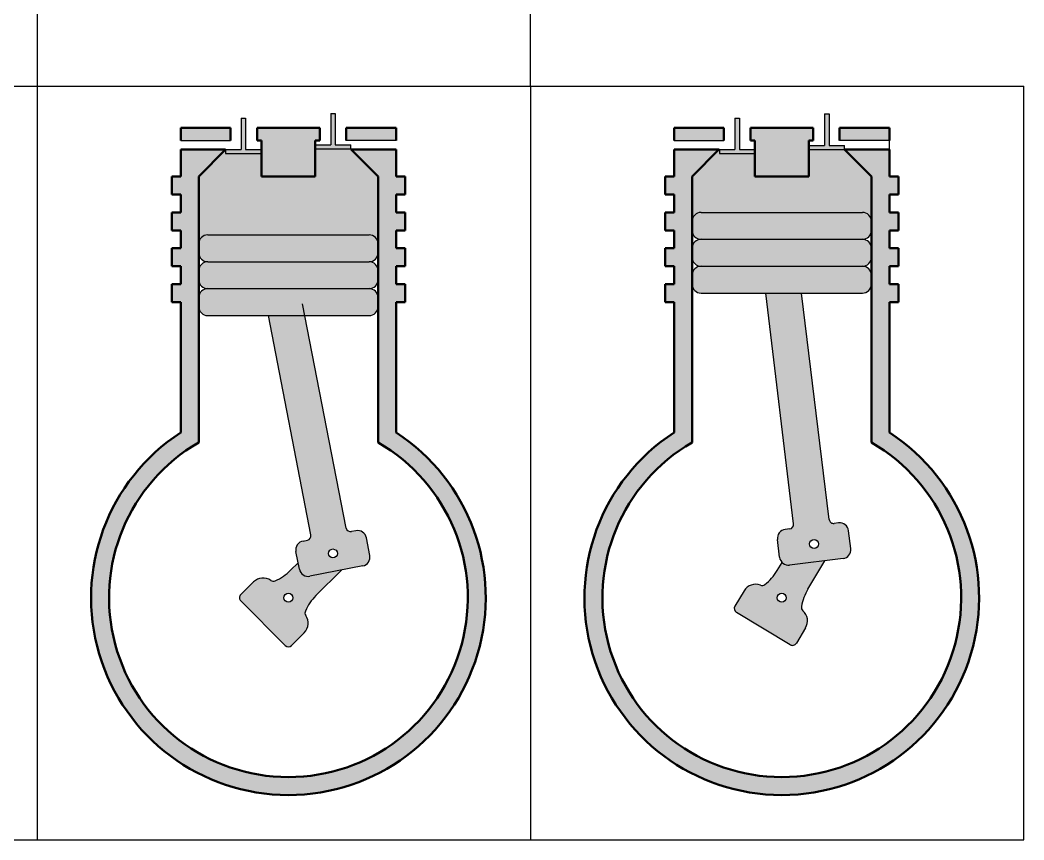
# Model space of a CAD drawing. Header units: millimetres. Extents: x -30196 to -29646, y -21694 to -21274.
# Drawn here: x -29758.1 to -29646.2, y -21694.2 to -21602.8 of the extents above; entities that cross this region are included whole.
import ezdxf

# ---------------------------------------------------------------- set-up
doc = ezdxf.new("R2010")
doc.units = ezdxf.units.MM
doc.layers.add('AM_8', color=1, linetype='Continuous', lineweight=25)
doc.layers.add('base', color=5, linetype='Continuous', lineweight=50)

# ---------------------------------------------------------------- blocks, each defined once
blk = doc.blocks.new('cabezapiston')
at = {"layer": 'AM_8'}
h = blk.add_hatch(color=8, dxfattribs=at)
edge = h.paths.add_edge_path()
edge.add_arc((17.99999999999636, -2.000000000003638), 1, 270, 360)
edge.add_line((18.99999999999636, -2.000000000003638), (18.99999999999636, -1.000000000003638))
edge.add_arc((17.99999999999636, -1.000000000003638), 1, 0, 90)
edge.add_line((17.99999999999636, -3.637978807091713e-12), (0, 0))
edge.add_arc((0, -1), 1, 90, 180)
edge.add_line((-1, -1), (-1, -2))
edge.add_arc((0, -2), 1, 180, 270)
edge.add_line((0, -3), (11.18237686875364, -3.000000000003638))
edge.add_line((11.18237686875364, -3.000000000003638), (17.99999999999636, -3.000000000003638))
h = blk.add_hatch(color=8, dxfattribs=at)
edge = h.paths.add_edge_path()
edge.add_arc((17.99999999999636, -5.000000000003638), 1, 270, 360)
edge.add_line((18.99999999999636, -5.000000000003638), (18.99999999999636, -4.000000000003638))
edge.add_arc((17.99999999999636, -4.000000000003638), 1, 0, 90)
edge.add_line((17.99999999999636, -3.000000000003638), (0, -3))
edge.add_arc((0, -4), 1, 90, 180)
edge.add_line((-1, -4), (-1, -5))
edge.add_arc((0, -5), 1, 180, 270)
edge.add_line((0, -6), (8.264294684377091, -6))
edge.add_line((8.264294684377091, -6), (17.99999999999636, -6.000000000003638))
h = blk.add_hatch(color=8, dxfattribs=at)
edge = h.paths.add_edge_path()
edge.add_line((-1, -7), (-1, -8))
edge.add_arc((0, -8), 1, 180, 270)
edge.add_line((0, -9), (17.99999999999636, -9.000000000003638))
edge.add_arc((17.99999999999636, -8.000000000003638), 1, 270, 360)
edge.add_line((18.99999999999636, -8.000000000003638), (18.99999999999636, -7.000000000003638))
edge.add_arc((17.99999999999636, -7.000000000003638), 1, 0, 90)
edge.add_line((17.99999999999636, -6.000000000003638), (0, -6))
edge.add_arc((0, -7), 1, 90, 180)
at = {"lineweight": 30}
for p, q in [((0, 0), (17.99999999999636, -3.637978807091713e-12)), ((-1, -1), (-1, -2)), ((18.99999999999636, -1.000000000003638), (18.99999999999636, -2.000000000003638)), ((0, -3), (17.99999999999636, -3.000000000003638)), ((0, -3), (17.99999999999636, -3.000000000003638)), ((-1, -4), (-1, -5)), ((18.99999999999636, -4.000000000003638), (18.99999999999636, -5.000000000003638)), ((0, -6), (17.99999999999636, -6.000000000003638)), ((0, -6), (17.99999999999636, -6.000000000003638)), ((-1, -7), (-1, -8)), ((18.99999999999636, -7.000000000003638), (18.99999999999636, -8.000000000003638)), ((0, -9), (17.99999999999636, -9.000000000003638))]:
    blk.add_line(p, q, dxfattribs=at)
for p, q in [((0, -3), (17.99999999999636, -3.000000000003638)), ((0, -6), (17.99999999999636, -6.000000000003638))]:
    blk.add_line(p, q)
for centre, start, end in [((0, -1), 90, 180), ((17.99999999999636, -1.000000000003638), 0, 90), ((0, -2), 180, 270), ((17.99999999999636, -2.000000000003638), 270, 0), ((0, -4), 90, 180), ((17.99999999999636, -4.000000000003638), 0, 90), ((0, -5), 180, 270), ((17.99999999999636, -5.000000000003638), 270, 0), ((0, -7), 90, 180), ((17.99999999999636, -7.000000000003638), 0, 90), ((0, -8), 180, 270), ((17.99999999999636, -8.000000000003638), 270, 0)]:
    blk.add_arc(centre, 1, start, end, dxfattribs=at)
blk = doc.blocks.new('valvulaa')
at = {"layer": 'AM_8'}
blk.add_hatch(color=7, dxfattribs=at).paths.add_polyline_path([(-2.222703397692385, 0.000198204939806601), (-3.945406901013484, 0), (-3.945406901013484, -0.449598029936169), (-3.637978807091713e-12, -0.449598029936169), (0, 0), (-1.722703464860388, -8.472064655506983e-05), (-1.721517375772237, 3.499915279353445), (-2.221517347061308, 3.500084720646555), (-2.222605501407088, 0.2890778513683472)])
for p, q in [((-2.221517347061308, 3.500084720646555), (-2.222703436149459, 8.472064655506983e-05)), ((-2.22151734705767, 3.500084720642917), (-1.721517375772237, 3.499915279353445)), ((-1.721517375772237, 3.499915279353445), (-1.722703464860388, -8.472064655506983e-05)), ((-3.945406901013484, 0), (-2.222703397692385, 0.000198204939806601)), ((-3.945406901013484, 0), (-3.945406901013484, -0.449598029936169)), ((-1.722703464860388, -8.472064655506983e-05), (0, 0)), ((-3.637978807091713e-12, -0.449598029936169), (0, 0)), ((-3.945406901013484, -0.449598029936169), (-3.637978807091713e-12, -0.449598029936169))]:
    blk.add_line(p, q)

msp = doc.modelspace()

# ---------------------------------------------------------------- hatches: boundary and pattern name
at = {"layer": 'AM_8'}
h = msp.add_hatch(color=256, dxfattribs=at)
edge = h.paths.add_edge_path()
edge.add_arc((-29737.17904661178, -21627.77504308172), 1, 90, 180, ccw=False)
edge.add_line((-29737.17904661178, -21626.77504308172), (-29719.17904661178, -21626.77504308173))
edge.add_arc((-29719.17904661178, -21627.77504308173), 1, 0, 90, ccw=False)
edge.add_line((-29718.17904661178, -21627.77504308173), (-29718.17904661178, -21620.27504308173))
edge.add_line((-29718.17904661178, -21620.27504308173), (-29721.17904661178, -21617.24975655071))
edge.add_line((-29721.17904661178, -21617.24975655071), (-29721.23363971077, -21617.19709546792))
edge.add_line((-29721.23363971077, -21617.19709546792), (-29725.17904661178, -21617.19709546792))
edge.add_line((-29725.17904661178, -21617.19709546792), (-29725.17904661178, -21620.27504308173))
edge.add_line((-29725.17904661178, -21620.27504308173), (-29731.18141878995, -21620.27504308173))
edge.add_line((-29731.18141878995, -21620.27504308173), (-29731.18141878995, -21617.69935458064))
edge.add_line((-29731.18141878995, -21617.69935458064), (-29735.17904661178, -21617.69935458064))
edge.add_line((-29735.17904661178, -21617.69935458064), (-29735.17904661178, -21617.24975655071))
edge.add_line((-29735.17904661178, -21617.24975655071), (-29738.17904661178, -21620.27504308173))
edge.add_line((-29738.17904661178, -21620.27504308173), (-29738.17904661178, -21627.77504308172))
h = msp.add_hatch(color=5, dxfattribs=at)
edge = h.paths.add_edge_path()
edge.add_line((-29735.17904661178, -21617.24975655071), (-29740.17904661178, -21617.24975655071))
edge.add_line((-29740.17904661178, -21617.24975655071), (-29740.17904661178, -21620.27504308172))
edge.add_line((-29740.17904661178, -21620.27504308172), (-29741.17904661179, -21620.27504308172))
edge.add_line((-29741.17904661179, -21620.27504308172), (-29741.17904661179, -21622.27504308172))
edge.add_line((-29741.17904661179, -21622.27504308172), (-29740.17904661178, -21622.27504308173))
edge.add_line((-29740.17904661178, -21622.27504308173), (-29740.17904661178, -21624.27504308172))
edge.add_line((-29740.17904661178, -21624.27504308172), (-29741.17904661179, -21624.27504308172))
edge.add_line((-29741.17904661179, -21624.27504308172), (-29741.17904661179, -21626.27504308172))
edge.add_line((-29741.17904661179, -21626.27504308172), (-29740.17904661178, -21626.27504308173))
edge.add_line((-29740.17904661178, -21626.27504308173), (-29740.17904661178, -21628.27504308172))
edge.add_line((-29740.17904661178, -21628.27504308172), (-29741.17904661179, -21628.27504308172))
edge.add_line((-29741.17904661179, -21628.27504308172), (-29741.17904661179, -21630.27504308172))
edge.add_line((-29741.17904661179, -21630.27504308172), (-29740.17904661178, -21630.27504308173))
edge.add_line((-29740.17904661178, -21630.27504308173), (-29740.17904661179, -21632.27504308172))
edge.add_line((-29740.17904661179, -21632.27504308172), (-29741.17904661179, -21632.27504308172))
edge.add_line((-29741.17904661179, -21632.27504308172), (-29741.17904661179, -21634.27504308172))
edge.add_line((-29741.17904661179, -21634.27504308172), (-29740.17904661179, -21634.27504308173))
edge.add_line((-29740.17904661179, -21634.27504308173), (-29740.17904661178, -21648.81066763612))
edge.add_arc((-29728.17904661179, -21667.2497565507), 21.99999999999603, 123.0557311508494, 416.9442688491216)
edge.add_line((-29716.17904661178, -21648.81066763612), (-29716.17904661178, -21634.27504308172))
edge.add_line((-29716.17904661178, -21634.27504308172), (-29715.17904661177, -21634.27504308173))
edge.add_line((-29715.17904661177, -21634.27504308173), (-29715.17904661177, -21632.27504308172))
edge.add_line((-29715.17904661177, -21632.27504308172), (-29716.17904661177, -21632.27504308172))
edge.add_line((-29716.17904661177, -21632.27504308172), (-29716.17904661178, -21630.27504308173))
edge.add_line((-29716.17904661178, -21630.27504308173), (-29715.17904661178, -21630.27504308173))
edge.add_line((-29715.17904661178, -21630.27504308173), (-29715.17904661178, -21628.27504308172))
edge.add_line((-29715.17904661178, -21628.27504308172), (-29716.17904661178, -21628.27504308172))
edge.add_line((-29716.17904661178, -21628.27504308172), (-29716.17904661179, -21626.27504308173))
edge.add_line((-29716.17904661179, -21626.27504308173), (-29715.17904661178, -21626.27504308173))
edge.add_line((-29715.17904661178, -21626.27504308173), (-29715.17904661178, -21624.27504308172))
edge.add_line((-29715.17904661178, -21624.27504308172), (-29716.17904661178, -21624.27504308172))
edge.add_line((-29716.17904661178, -21624.27504308172), (-29716.17904661178, -21622.27504308172))
edge.add_line((-29716.17904661178, -21622.27504308172), (-29715.17904661178, -21622.27504308173))
edge.add_line((-29715.17904661178, -21622.27504308173), (-29715.17904661178, -21620.27504308172))
edge.add_line((-29715.17904661178, -21620.27504308172), (-29716.17904661178, -21620.27504308172))
edge.add_line((-29716.17904661178, -21620.27504308172), (-29716.17904661178, -21617.24975655071))
edge.add_line((-29716.17904661178, -21617.24975655071), (-29721.17904661178, -21617.24975655071))
edge.add_line((-29721.17904661178, -21617.24975655071), (-29718.17904661178, -21620.27504308173))
edge.add_line((-29718.17904661178, -21620.27504308173), (-29718.17904661178, -21649.92924847502))
edge.add_arc((-29728.17904661178, -21667.24975655071), 20.00000000000006, -240.0000000000001, 60.00000000000023, ccw=False)
edge.add_line((-29738.17904661178, -21649.92924847502), (-29738.17904661178, -21620.27504308173))
edge.add_line((-29738.17904661178, -21620.27504308173), (-29735.17904661178, -21617.24975655071))
h = msp.add_hatch(color=5, dxfattribs=at)
edge = h.paths.add_edge_path()
edge.add_line((-29680.16855270931, -21617.24975655071), (-29685.16855270931, -21617.24975655071))
edge.add_line((-29685.16855270931, -21617.24975655071), (-29685.16855270931, -21620.27504308173))
edge.add_line((-29685.16855270931, -21620.27504308173), (-29686.16855270931, -21620.27504308173))
edge.add_line((-29686.16855270931, -21620.27504308173), (-29686.16855270931, -21622.27504308173))
edge.add_line((-29686.16855270931, -21622.27504308173), (-29685.16855270931, -21622.27504308173))
edge.add_line((-29685.16855270931, -21622.27504308173), (-29685.16855270931, -21624.27504308172))
edge.add_line((-29685.16855270931, -21624.27504308172), (-29686.16855270931, -21624.27504308173))
edge.add_line((-29686.16855270931, -21624.27504308173), (-29686.16855270931, -21626.27504308173))
edge.add_line((-29686.16855270931, -21626.27504308173), (-29685.16855270931, -21626.27504308173))
edge.add_line((-29685.16855270931, -21626.27504308173), (-29685.16855270931, -21628.27504308173))
edge.add_line((-29685.16855270931, -21628.27504308173), (-29686.16855270931, -21628.27504308173))
edge.add_line((-29686.16855270931, -21628.27504308173), (-29686.16855270931, -21630.27504308173))
edge.add_line((-29686.16855270931, -21630.27504308173), (-29685.16855270931, -21630.27504308173))
edge.add_line((-29685.16855270931, -21630.27504308173), (-29685.16855270931, -21632.27504308173))
edge.add_line((-29685.16855270931, -21632.27504308173), (-29686.16855270932, -21632.27504308173))
edge.add_line((-29686.16855270932, -21632.27504308173), (-29686.16855270932, -21634.27504308173))
edge.add_line((-29686.16855270932, -21634.27504308173), (-29685.16855270932, -21634.27504308173))
edge.add_line((-29685.16855270932, -21634.27504308173), (-29685.16855270931, -21648.81066763612))
edge.add_arc((-29673.16855270931, -21667.24975655071), 21.99999999999603, 123.0557311508494, 416.9442688491216)
edge.add_line((-29661.16855270931, -21648.81066763613), (-29661.16855270931, -21634.27504308173))
edge.add_line((-29661.16855270931, -21634.27504308173), (-29660.1685527093, -21634.27504308173))
edge.add_line((-29660.1685527093, -21634.27504308173), (-29660.1685527093, -21632.27504308172))
edge.add_line((-29660.1685527093, -21632.27504308172), (-29661.1685527093, -21632.27504308173))
edge.add_line((-29661.1685527093, -21632.27504308173), (-29661.16855270931, -21630.27504308173))
edge.add_line((-29661.16855270931, -21630.27504308173), (-29660.16855270931, -21630.27504308173))
edge.add_line((-29660.16855270931, -21630.27504308173), (-29660.16855270931, -21628.27504308172))
edge.add_line((-29660.16855270931, -21628.27504308172), (-29661.16855270931, -21628.27504308173))
edge.add_line((-29661.16855270931, -21628.27504308173), (-29661.16855270931, -21626.27504308173))
edge.add_line((-29661.16855270931, -21626.27504308173), (-29660.16855270931, -21626.27504308173))
edge.add_line((-29660.16855270931, -21626.27504308173), (-29660.16855270931, -21624.27504308172))
edge.add_line((-29660.16855270931, -21624.27504308172), (-29661.16855270931, -21624.27504308173))
edge.add_line((-29661.16855270931, -21624.27504308173), (-29661.16855270931, -21622.27504308173))
edge.add_line((-29661.16855270931, -21622.27504308173), (-29660.16855270931, -21622.27504308173))
edge.add_line((-29660.16855270931, -21622.27504308173), (-29660.16855270931, -21620.27504308172))
edge.add_line((-29660.16855270931, -21620.27504308172), (-29661.16855270931, -21620.27504308173))
edge.add_line((-29661.16855270931, -21620.27504308173), (-29661.16855270931, -21617.24975655071))
edge.add_line((-29661.16855270931, -21617.24975655071), (-29666.16855270931, -21617.24975655071))
edge.add_line((-29666.16855270931, -21617.24975655071), (-29663.16855270931, -21620.27504308173))
edge.add_line((-29663.16855270931, -21620.27504308173), (-29663.16855270931, -21649.92924847502))
edge.add_arc((-29673.16855270931, -21667.24975655071), 20.00000000000006, -240.0000000000001, 60.00000000000023, ccw=False)
edge.add_line((-29683.16855270931, -21649.92924847502), (-29683.16855270931, -21620.27504308173))
edge.add_line((-29683.16855270931, -21620.27504308173), (-29680.16855270931, -21617.24975655071))
h = msp.add_hatch(color=256, dxfattribs=at)
edge = h.paths.add_edge_path()
edge.add_line((-29676.17092488749, -21617.69935458064), (-29680.1163317885, -21617.69935458064))
edge.add_line((-29680.1163317885, -21617.69935458064), (-29680.1163317885, -21617.24975655071))
edge.add_line((-29680.1163317885, -21617.24975655071), (-29680.16855270931, -21617.24975655071))
edge.add_line((-29680.16855270931, -21617.24975655071), (-29683.16855270931, -21620.27504308173))
edge.add_line((-29683.16855270931, -21620.27504308173), (-29683.16855270931, -21625.27504308173))
edge.add_arc((-29682.16855270931, -21625.27504308173), 1, 90, 180, ccw=False)
edge.add_line((-29682.16855270931, -21624.27504308173), (-29664.16855270931, -21624.27504308173))
edge.add_arc((-29664.16855270931, -21625.27504308173), 1, 0, 90, ccw=False)
edge.add_line((-29663.16855270931, -21625.27504308173), (-29663.16855270931, -21620.27504308173))
edge.add_line((-29663.16855270931, -21620.27504308173), (-29666.16855270931, -21617.24975655071))
edge.add_line((-29666.16855270931, -21617.24975655071), (-29666.2231458083, -21617.24749743798))
edge.add_line((-29666.2231458083, -21617.24749743798), (-29666.2231458083, -21617.69709546792))
edge.add_line((-29666.2231458083, -21617.69709546792), (-29666.2231458083, -21617.24749743798))
edge.add_line((-29666.2231458083, -21617.24749743798), (-29666.71632167093, -21617.24975655071))
edge.add_line((-29666.71632167093, -21617.24975655071), (-29667.20949753356, -21617.24975655071))
edge.add_line((-29667.20949753356, -21617.24975655071), (-29668.19584925881, -21617.24975655071))
edge.add_line((-29668.19584925881, -21617.24975655071), (-29670.16855270931, -21617.24975655071))
edge.add_line((-29670.16855270931, -21617.24975655071), (-29670.16855270931, -21620.27504308173))
edge.add_line((-29670.16855270931, -21620.27504308173), (-29676.17092488748, -21620.27504308173))
edge.add_line((-29676.17092488748, -21620.27504308173), (-29676.17092488749, -21617.69935458064))
h = msp.add_hatch(color=94, dxfattribs=at)
edge = h.paths.add_edge_path()
edge.add_line((-29667.32537474155, -21658.95999088891), (-29666.82910166573, -21658.89905621721))
edge.add_arc((-29666.70723232233, -21659.89160236886), 1.000000000005082, 367.00000000022567, 456.9999999997865, ccw=False)
edge.add_line((-29665.71468617069, -21659.76973302545), (-29665.47094748387, -21661.75482532873))
edge.add_arc((-29666.46349363551, -21661.87669467213), 0.9999999999946928, 276.9999999996304, 367.0000000000696, ccw=False)
edge.add_line((-29666.34162429211, -21662.86924082377), (-29672.29690120196, -21663.6004568842))
edge.add_arc((-29672.41877054536, -21662.60791073256), 0.9999999999983036, 187.0000000000442, 277.0000000000441, ccw=False)
edge.add_line((-29673.411316697, -21662.72978007597), (-29673.65505538382, -21660.74468777269))
edge.add_arc((-29672.66250923217, -21660.62281842928), 1.000000000005082, 97.00000000022573, 186.9999999997865, ccw=False)
edge.add_line((-29672.78437857558, -21659.63027227764), (-29672.28810549976, -21659.56933760594))
edge.add_arc((-29672.34904017146, -21659.07306453012), 0.4999999999991518, 277.0000000000442, 367.0000000000442)
edge.add_line((-29671.85276709564, -21659.01212985842), (-29673.40506039759, -21646.14358647007))
edge.add_line((-29673.40506039759, -21646.14358647007), (-29674.95735369954, -21633.27504308173))
edge.add_line((-29674.95735369954, -21633.27504308173), (-29672.97009919607, -21633.27504308173))
edge.add_line((-29672.97009919607, -21633.27504308173), (-29670.9828446926, -21633.27504308173))
edge.add_line((-29670.9828446926, -21633.27504308173), (-29669.43271359084, -21645.89984778326))
edge.add_line((-29669.43271359084, -21645.89984778326), (-29667.88258248908, -21658.5246524848))
edge.add_arc((-29667.38630941326, -21658.46371781309), 0.4999999999991518, 187.0000000000441, 277.0000000000442)
edge = h.paths.add_edge_path(flags=16)
edge.add_arc((-29669.56300143385, -21661.24975655071), 0.5000000000025873, 528.5408440972122, 815.495095474873)
edge.add_arc((-29669.56300143385, -21661.24975655071), 0.5000000000054663, 455.495095474873, 528.5408440972122)
h = msp.add_hatch(color=94, dxfattribs=at)
edge = h.paths.add_edge_path()
edge.add_line((-29726.0575500302, -21660.82122345168), (-29726.54836362193, -21660.91662794936))
edge.add_arc((-29726.35755462656, -21661.89825513281), 1.000000000001216, 100.9999999997333, 190.9999999999777)
edge.add_line((-29727.33918181, -21662.08906412819), (-29727.09629998455, -21663.33858279872))
edge.add_line((-29727.09629998455, -21663.33858279872), (-29726.95756381925, -21664.05231849508))
edge.add_arc((-29725.9759366358, -21663.8615094997), 0.9999999999990331, 191.0000000001824, 281.0000000003869)
edge.add_line((-29725.78512764042, -21664.84313668315), (-29719.89536453973, -21663.6982827109))
edge.add_arc((-29720.08617353512, -21662.71665552745), 1.000000000003298, 281.0000000003472, 370.9999999999379)
edge.add_line((-29719.10454635167, -21662.52584653207), (-29719.48616434242, -21660.56259216518))
edge.add_arc((-29720.46779152586, -21660.75340116056), 0.9999999999990331, 11.00000000018234, 101.000000000387)
edge.add_line((-29720.65860052124, -21659.77177397711), (-29721.14941411297, -21659.8671784748))
edge.add_arc((-29721.24481861066, -21659.37636488307), 0.5000000000013021, 191.0000000001426, 281.00000000014256, ccw=False)
edge.add_line((-29721.73563220238, -21659.47176938076), (-29726.34180918594, -21635.77504308173))
edge.add_line((-29726.34180918594, -21635.77504308173), (-29730.41667596576, -21635.77504308173))
edge.add_line((-29730.41667596576, -21635.77504308173), (-29725.66214093617, -21660.23500536226))
edge.add_arc((-29726.15295452789, -21660.33040985996), 0.4999999999984251, -78.99999999977791, 11.000000000631303, ccw=False)
edge = h.paths.add_edge_path(flags=16)
edge.add_arc((-29723.22186408084, -21662.30745533013), 0.5000000000018645, -258.39280317487066, 11.45915590237928, ccw=False)
edge.add_arc((-29723.22186408084, -21662.30745533013), 0.5000000000008136, 11.45915590237928, 101.60719682512939, ccw=False)
h = msp.add_hatch(color=175, dxfattribs=at)
edge = h.paths.add_edge_path()
edge.add_line((-29727.82549322119, -21672.5530574096), (-29726.41127965881, -21671.13884384723))
edge.add_arc((-29727.47193983059, -21670.07818367546), 1.499999999998967, 315.0000000000983, 395.0323227569663)
edge.add_arc((-29725.83428315581, -21668.93010675488), 0.5000000000040634, 155.961164010321, 215.0323227568408, ccw=False)
edge.add_arc((-29721.05677825456, -21671.06107033924), 5.731210077921975, 134.99999999982, 155.9611640098658, ccw=False)
edge.add_line((-29725.10935576505, -21667.00849282872), (-29722.25849087477, -21664.15762793843))
edge.add_line((-29722.25849087477, -21664.15762793843), (-29725.78512764042, -21664.84313668315))
edge.add_arc((-29725.97593663579, -21663.86150949971), 0.999999999998339, 190.9999999997333, 280.9999999999777, ccw=False)
edge.add_line((-29726.95756381924, -21664.05231849508), (-29727.09629998455, -21663.33858279872))
edge.add_line((-29727.09629998455, -21663.33858279872), (-29727.93778288981, -21664.18006570398))
edge.add_arc((-29731.99036040032, -21660.12748819348), 5.731210077919526, 294.0388359903447, 315.00000000010283, ccw=False)
edge.add_arc((-29729.85939681596, -21664.90499309474), 0.4999999999978026, 234.9676772432613, 294.03883599226197, ccw=False)
edge.add_arc((-29731.00747373654, -21666.54264976952), 1.500000000003254, 54.96767724291994, 135)
edge.add_line((-29732.06813390832, -21665.48198959773), (-29733.48234747068, -21666.89620316011))
edge.add_arc((-29733.12879408009, -21667.24975655071), 0.5000000000039431, 135, 225)
edge.add_line((-29733.48234747068, -21667.6033099413), (-29728.53260000237, -21672.5530574096))
edge.add_arc((-29728.17904661179, -21672.19950401901), 0.4999999999962257, 225.0000000002948, 315.0000000002948)
edge = h.paths.add_edge_path(flags=16)
edge.add_arc((-29728.17904661178, -21667.24975655071), 0.500000000000419, -153.44305610299477, 191.4591559015621, ccw=False)
edge.add_arc((-29728.17904661178, -21667.24975655071), 0.5000000000012519, 191.4591559015621, 206.5569438970052, ccw=False)
h = msp.add_hatch(color=175, dxfattribs=at)
edge = h.paths.add_edge_path()
edge.add_arc((-29672.41877054536, -21662.60791073256), 0.9999999999991636, 224.406390712582, 277.0000000000442)
edge.add_line((-29672.29690120196, -21663.6004568842), (-29668.3514869711, -21663.11602093029))
edge.add_line((-29668.3514869711, -21663.11602093029), (-29670.24841177671, -21666.27303396383))
edge.add_arc((-29664.64205832792, -21669.484474977), 6.461002427937877, 510.1949817535684, 528.766182256135)
edge.add_arc((-29670.4869252422, -21668.31294355246), 0.4999999999973684, 529.9611640101492, 589.0323227573485)
edge.add_arc((-29671.79819156991, -21669.82310268904), 1.499999999996297, 328.9999999997811, 409.03232275706137, ccw=False)
edge.add_line((-29670.51244061886, -21670.59565980141), (-29671.54251676868, -21672.30999440281))
edge.add_arc((-29671.97110041904, -21672.05247536535), 0.5000000000023721, 239.0000000001864, 328.99999999961443, ccw=False)
edge.add_line((-29672.22861945649, -21672.48105901571), (-29678.22879056141, -21668.87579249133))
edge.add_arc((-29677.97127152395, -21668.44720884098), 0.5000000000004984, 149.0000000003291, 238.9999999999718, ccw=False)
edge.add_line((-29678.3998551743, -21668.18968980353), (-29677.36977902448, -21666.47535520212))
edge.add_arc((-29676.08402807343, -21667.24791231448), 1.499999999992756, 428.96767724331016, 509.0000000002576, ccw=False)
edge.add_arc((-29675.36623895107, -21665.38115609692), 0.4999999999993536, 248.9676772424821, 308.0388359904767)
edge.add_arc((-29678.58968685177, -21661.26109025875), 5.731210077921938, 308.0388359901228, 329.0000000000408)
edge.add_line((-29673.67708097952, -21664.21288166419), (-29673.13316518082, -21663.30765376028))
edge = h.paths.add_edge_path(flags=16)
edge.add_arc((-29673.16855270931, -21667.24975655071), 0.499999999998299, 528.5408440975378, 781.0530622408706)
edge.add_arc((-29673.16855270931, -21667.24975655071), 0.4999999999980468, 421.0530622408706, 528.5408440975378)
at = {"layer": 'base'}
for points in [[(-29740.17904661178, -21616.24749743798), (-29734.62682569097, -21616.24749743798), (-29734.62682569096, -21614.8558947442), (-29740.17904661178, -21614.8558947442)], [(-29725.17904661178, -21616.24749743798), (-29724.67904661178, -21616.24749743798), (-29724.67904661178, -21614.8558947442), (-29731.67904661179, -21614.8558947442), (-29731.67904661178, -21616.24749743798), (-29731.18141878995, -21616.24749743798), (-29731.18141878995, -21620.27504308173), (-29725.17904661178, -21620.27504308173)], [(-29721.7312675326, -21616.24749743798), (-29716.17904661178, -21616.24749743798), (-29716.17904661178, -21614.8558947442), (-29721.7312675326, -21614.8558947442)], [(-29685.16855270931, -21616.24749743798), (-29679.6163317885, -21616.24749743798), (-29679.61633178849, -21614.8558947442), (-29685.16855270931, -21614.8558947442)], [(-29670.16855270931, -21616.24749743798), (-29669.66855270931, -21616.24749743798), (-29669.66855270931, -21614.8558947442), (-29676.66855270931, -21614.85589474421), (-29676.66855270931, -21616.24749743798), (-29676.17092488748, -21616.24749743798), (-29676.17092488748, -21620.27504308173), (-29670.16855270931, -21620.27504308173)], [(-29666.72077363012, -21616.24749743798), (-29661.16855270931, -21616.24749743798), (-29661.16855270931, -21614.8558947442), (-29666.72077363013, -21614.8558947442)]]:
    msp.add_hatch(color=20, dxfattribs=at).paths.add_polyline_path(points)

# ---------------------------------------------------------------- linework, layer by layer
for p, q in [((-29756.16855270931, -21610.19450415869), (-29756.16855270931, -21526.19450415869)), ((-29701.16855270931, -21610.19450415868), (-29701.16855270931, -21526.19450415869)), ((-30141.16855270931, -21610.19450415868), (-29701.16855270931, -21610.19450415869)), ((-29756.16855270931, -21694.24975655071), (-29756.16855270931, -21610.19450415868)), ((-29701.16855270931, -21610.19450415869), (-29646.16855270931, -21610.19450415868)), ((-29701.16855270931, -21610.19450415869), (-29701.16855270931, -21694.24975655071)), ((-29646.16855270931, -21694.24975655071), (-29646.16855270931, -21610.19450415868)), ((-29740.17904661178, -21616.24749743798), (-29734.62682569097, -21616.24749743798)), ((-29716.17904661178, -21616.24749743798), (-29721.7312675326, -21616.24749743798)), ((-29721.23363971077, -21617.19709546792), (-29721.17904661178, -21617.24975655071)), ((-29685.16855270931, -21616.24749743798), (-29679.6163317885, -21616.24749743798)), ((-29661.16855270931, -21616.24749743798), (-29666.72077363012, -21616.24749743798)), ((-29661.16855270931, -21617.24975655071), (-29661.16855270931, -21616.24749743798)), ((-29731.23363971077, -21617.69935458064), (-29731.18141878995, -21617.69935458064)), ((-29680.1163317885, -21617.24975655071), (-29680.16855270931, -21617.24975655071)), ((-29666.2231458083, -21617.24749743798), (-29666.16855270931, -21617.24975655071)), ((-29675.35426072602, -21633.27504308173), (-29671.37975171908, -21633.27504308173)), ((-29671.85276709564, -21659.01212985842), (-29674.95735369954, -21633.27504308173)), ((-29667.88258248908, -21658.5246524848), (-29670.9828446926, -21633.27504308173)), ((-29721.73563220238, -21659.47176938076), (-29726.5964366869, -21634.46509814906)), ((-29725.66214093617, -21660.23500536226), (-29730.41667596576, -21635.77504308173)), ((-29672.28810549976, -21659.56933760594), (-29672.78437857558, -21659.63027227764)), ((-29666.82910166573, -21658.89905621721), (-29667.32537474155, -21658.95999088891)), ((-29726.54836362193, -21660.91662794936), (-29726.0575500302, -21660.82122345168)), ((-29720.65860052124, -21659.77177397711), (-29721.14941411297, -21659.8671784748)), ((-29719.10454635166, -21662.52584653207), (-29719.48616434242, -21660.56259216518)), ((-29673.41131669701, -21662.72978007597), (-29673.65505538382, -21660.74468777269)), ((-29665.47094748387, -21661.75482532873), (-29665.71468617069, -21659.76973302545)), ((-29726.95756381925, -21664.05231849508), (-29727.33918181001, -21662.08906412819)), ((-29666.34162429211, -21662.86924082377), (-29672.29690120196, -21663.6004568842)), ((-29727.93778288981, -21664.18006570398), (-29727.09629998455, -21663.33858279872)), ((-29719.89536453973, -21663.6982827109), (-29725.78512764042, -21664.84313668315)), ((-29725.10935576506, -21667.00849282873), (-29722.25849087477, -21664.15762793843)), ((-29673.67708097952, -21664.21288166418), (-29673.13316518082, -21663.30765376028)), ((-29670.24841177671, -21666.27303396383), (-29668.3514869711, -21663.11602093029)), ((-29732.06813390831, -21665.48198959774), (-29733.48234747068, -21666.89620316011)), ((-29677.36977902448, -21666.47535520212), (-29678.3998551743, -21668.18968980353)), ((-29728.53260000237, -21672.5530574096), (-29733.48234747068, -21667.6033099413)), ((-29672.22861945649, -21672.4810590157), (-29678.22879056141, -21668.87579249133)), ((-29670.51244061886, -21670.59565980141), (-29671.54251676868, -21672.30999440281)), ((-29726.41127965881, -21671.13884384723), (-29727.82549322119, -21672.5530574096)), ((-30141.16855270931, -21694.24975655071), (-29701.16855270931, -21694.24975655071)), ((-29701.16855270931, -21694.24975655071), (-29646.16855270931, -21694.24975655071))]:
    msp.add_line(p, q)
for centre in [(-29669.56300143385, -21661.24975655071), (-29723.22186408084, -21662.30745533013), (-29728.17904661178, -21667.24975655071), (-29673.16855270931, -21667.24975655071)]:
    msp.add_circle(centre, 0.5)
for centre, radius, start, end in [((-29667.38630941326, -21658.46371781309), 0.5, 187.000000000018, 277.000000000031), ((-29721.24481861066, -21659.37636488307), 0.5, 190.9999999999907, 280.9999999997535), ((-29720.46779152587, -21660.75340116056), 1, 10.99999999999069, 101.0000000001649), ((-29672.66250923218, -21660.62281842928), 1, 97.0000000000314, 187.0000000000689), ((-29672.34904017146, -21659.07306453012), 0.5, 277.0000000000318, 7.000000000017947), ((-29666.70723232233, -21659.89160236885), 1, 7.000000000017947, 97.0000000000314), ((-29726.15295452789, -21660.33040985995), 0.5, 281.0000000001649, 10.99999999999069), ((-29726.35755462656, -21661.89825513281), 1, 100.9999999997552, 191.0000000000401), ((-29666.46349363552, -21661.87669467213), 1, 277.0000000000318, 7.000000000017947), ((-29720.08617353511, -21662.71665552745), 1, 281.0000000001649, 10.99999999999069), ((-29672.41877054536, -21662.60791073256), 1, 187.0000000000689, 277.0000000000318), ((-29731.99036040032, -21660.12748819348), 5.731210077921594, 294.0388359902899, 314.9999999998945), ((-29725.9759366358, -21663.8615094997), 1, 191.0000000000401, 281.0000000001649), ((-29678.58968685177, -21661.26109025875), 5.731210077921594, 308.0388359899741, 329.0000000000626), ((-29731.00747373654, -21666.54264976952), 1.5, 54.96767724325842, 134.9999999999682), ((-29729.85939681596, -21664.90499309474), 0.5, 234.9676772432584, 294.0388359902899), ((-29676.08402807344, -21667.24791231448), 1.5, 68.96767724298552, 149.0000000000624), ((-29675.36623895107, -21665.38115609692), 0.5, 248.9676772429855, 308.0388359903262), ((-29664.64205832792, -21669.484474977), 6.461002427937749, 150.1949817535988, 168.7661822561258), ((-29733.12879408009, -21667.24975655071), 0.5, 134.9999999998945, 225.0000000001055), ((-29721.05677825456, -21671.06107033923), 5.731210077921594, 134.9999999998945, 155.9611640099365), ((-29677.97127152395, -21668.44720884099), 0.5, 149.0000000000624, 238.9999999999707), ((-29670.48692524219, -21668.31294355246), 0.5, 169.961164009907, 229.0323227568215), ((-29671.79819156991, -21669.82310268904), 1.5, 328.999999999957, 49.03232275688465), ((-29727.47193983059, -21670.07818367545), 1.5, 314.9999999998945, 35.03232275690715), ((-29725.83428315581, -21668.93010675488), 0.5, 155.9611640099365, 215.0323227569071), ((-29728.17904661179, -21672.19950401901), 0.5, 225.0000000001055, 314.9999999998945), ((-29671.97110041904, -21672.05247536536), 0.5, 238.9999999999707, 329.0000000000626)]:
    msp.add_arc(centre, radius, start, end)
for p, q in [((-29740.17904661178, -21616.24749743798), (-29740.17904661178, -21614.8558947442)), ((-29740.17904661178, -21614.8558947442), (-29734.62682569096, -21614.8558947442)), ((-29734.62682569097, -21614.8558947442), (-29734.62682569097, -21616.24749743798)), ((-29731.67904661178, -21616.24749743798), (-29731.67904661178, -21614.8558947442)), ((-29731.67904661179, -21614.8558947442), (-29724.67904661179, -21614.8558947442)), ((-29724.67904661178, -21616.24749743798), (-29724.67904661178, -21614.8558947442)), ((-29716.17904661178, -21614.8558947442), (-29721.7312675326, -21614.8558947442)), ((-29721.7312675326, -21614.8558947442), (-29721.7312675326, -21616.24749743798)), ((-29716.17904661178, -21616.24749743798), (-29716.17904661178, -21614.8558947442)), ((-29685.16855270931, -21616.24749743798), (-29685.16855270931, -21614.8558947442)), ((-29685.16855270931, -21614.8558947442), (-29679.61633178849, -21614.8558947442)), ((-29679.6163317885, -21614.8558947442), (-29679.6163317885, -21616.24749743798)), ((-29676.66855270931, -21616.24749743798), (-29676.66855270931, -21614.8558947442)), ((-29676.66855270931, -21614.85589474421), (-29669.66855270931, -21614.8558947442)), ((-29669.66855270931, -21616.24749743798), (-29669.66855270931, -21614.8558947442)), ((-29661.16855270931, -21614.8558947442), (-29666.72077363013, -21614.8558947442)), ((-29666.72077363012, -21614.8558947442), (-29666.72077363012, -21616.24749743798)), ((-29661.16855270931, -21616.24749743798), (-29661.16855270931, -21614.8558947442)), ((-29731.67904661178, -21616.24749743798), (-29731.18141878995, -21616.24749743798)), ((-29731.18141878995, -21620.27504308173), (-29731.18141878995, -21616.24749743798)), ((-29725.17904661178, -21620.27504308173), (-29725.17904661178, -21616.24749743798)), ((-29724.67904661178, -21616.24749743798), (-29725.17904661178, -21616.24749743798)), ((-29676.66855270931, -21616.24749743798), (-29676.17092488748, -21616.24749743798)), ((-29676.17092488748, -21620.27504308173), (-29676.17092488748, -21616.24749743798)), ((-29670.16855270931, -21620.27504308173), (-29670.16855270931, -21616.24749743798)), ((-29669.66855270931, -21616.24749743798), (-29670.16855270931, -21616.24749743798)), ((-29740.17904661178, -21620.27504308172), (-29740.17904661178, -21617.24975655071)), ((-29740.17904661178, -21617.24975655071), (-29735.17904661178, -21617.24975655071)), ((-29735.17904661178, -21617.24975655071), (-29738.17904661178, -21620.27504308173)), ((-29716.17904661178, -21617.24975655071), (-29721.17904661178, -21617.24975655071)), ((-29721.17904661178, -21617.24975655071), (-29718.17904661178, -21620.27504308173)), ((-29716.17904661178, -21620.27504308172), (-29716.17904661178, -21617.24975655071)), ((-29685.16855270931, -21620.27504308173), (-29685.16855270931, -21617.24975655071)), ((-29685.16855270931, -21617.24975655071), (-29680.16855270931, -21617.24975655071)), ((-29680.16855270931, -21617.24975655071), (-29683.16855270931, -21620.27504308173)), ((-29661.16855270931, -21617.24975655071), (-29666.16855270931, -21617.24975655071)), ((-29666.16855270931, -21617.24975655071), (-29663.16855270931, -21620.27504308173)), ((-29661.16855270931, -21620.27504308173), (-29661.16855270931, -21617.24975655071)), ((-29741.17904661179, -21622.27504308172), (-29741.17904661179, -21620.27504308172)), ((-29740.17904661178, -21620.27504308172), (-29741.17904661179, -21620.27504308172)), ((-29738.17904661178, -21649.92924847502), (-29738.17904661178, -21620.27504308173)), ((-29731.18141878995, -21620.27504308173), (-29725.17904661178, -21620.27504308173)), ((-29718.17904661178, -21649.92924847502), (-29718.17904661178, -21620.27504308173)), ((-29716.17904661178, -21620.27504308172), (-29715.17904661178, -21620.27504308172)), ((-29715.17904661178, -21622.27504308172), (-29715.17904661178, -21620.27504308172)), ((-29686.16855270931, -21622.27504308173), (-29686.16855270931, -21620.27504308172)), ((-29685.16855270931, -21620.27504308173), (-29686.16855270931, -21620.27504308173)), ((-29683.16855270931, -21649.92924847502), (-29683.16855270931, -21620.27504308173)), ((-29676.17092488748, -21620.27504308173), (-29670.16855270931, -21620.27504308173)), ((-29663.16855270931, -21649.92924847502), (-29663.16855270931, -21620.27504308173)), ((-29661.16855270931, -21620.27504308173), (-29660.16855270931, -21620.27504308173)), ((-29660.16855270931, -21622.27504308173), (-29660.16855270931, -21620.27504308172)), ((-29740.17904661178, -21622.27504308173), (-29741.17904661179, -21622.27504308173)), ((-29740.17904661178, -21624.27504308172), (-29740.17904661178, -21622.27504308172)), ((-29716.17904661179, -21624.27504308172), (-29716.17904661178, -21622.27504308172)), ((-29716.17904661178, -21622.27504308173), (-29715.17904661178, -21622.27504308173)), ((-29685.16855270931, -21622.27504308173), (-29686.16855270931, -21622.27504308173)), ((-29685.16855270931, -21624.27504308172), (-29685.16855270931, -21622.27504308173)), ((-29661.16855270931, -21624.27504308172), (-29661.16855270931, -21622.27504308173)), ((-29661.16855270931, -21622.27504308173), (-29660.16855270931, -21622.27504308173)), ((-29741.17904661179, -21626.27504308172), (-29741.17904661179, -21624.27504308172)), ((-29740.17904661178, -21624.27504308172), (-29741.17904661179, -21624.27504308172)), ((-29716.17904661178, -21624.27504308172), (-29715.17904661178, -21624.27504308172)), ((-29715.17904661178, -21626.27504308172), (-29715.17904661178, -21624.27504308172)), ((-29686.16855270931, -21626.27504308173), (-29686.16855270931, -21624.27504308172)), ((-29685.16855270931, -21624.27504308173), (-29686.16855270931, -21624.27504308173)), ((-29661.16855270931, -21624.27504308173), (-29660.16855270931, -21624.27504308173)), ((-29660.16855270931, -21626.27504308173), (-29660.16855270931, -21624.27504308172)), ((-29740.17904661178, -21626.27504308173), (-29741.17904661179, -21626.27504308173)), ((-29740.17904661178, -21628.27504308172), (-29740.17904661178, -21626.27504308173)), ((-29716.17904661178, -21628.27504308172), (-29716.17904661179, -21626.27504308173)), ((-29716.17904661178, -21626.27504308173), (-29715.17904661178, -21626.27504308173)), ((-29685.16855270931, -21626.27504308173), (-29686.16855270931, -21626.27504308173)), ((-29685.16855270931, -21628.27504308173), (-29685.16855270931, -21626.27504308173)), ((-29661.16855270931, -21628.27504308173), (-29661.16855270931, -21626.27504308173)), ((-29661.16855270931, -21626.27504308173), (-29660.16855270931, -21626.27504308173)), ((-29741.17904661179, -21630.27504308172), (-29741.17904661179, -21628.27504308172)), ((-29740.17904661178, -21628.27504308172), (-29741.17904661179, -21628.27504308172)), ((-29716.17904661178, -21628.27504308172), (-29715.17904661178, -21628.27504308172)), ((-29715.17904661178, -21630.27504308172), (-29715.17904661178, -21628.27504308172)), ((-29686.16855270931, -21630.27504308173), (-29686.16855270931, -21628.27504308172)), ((-29685.16855270931, -21628.27504308173), (-29686.16855270931, -21628.27504308173)), ((-29661.16855270931, -21628.27504308173), (-29660.16855270931, -21628.27504308173)), ((-29660.16855270931, -21630.27504308173), (-29660.16855270931, -21628.27504308172)), ((-29740.17904661178, -21630.27504308173), (-29741.17904661179, -21630.27504308173)), ((-29740.17904661179, -21632.27504308172), (-29740.17904661178, -21630.27504308173)), ((-29716.17904661178, -21632.27504308172), (-29716.17904661178, -21630.27504308173)), ((-29716.17904661178, -21630.27504308173), (-29715.17904661178, -21630.27504308173)), ((-29685.16855270931, -21630.27504308173), (-29686.16855270931, -21630.27504308173)), ((-29685.16855270931, -21632.27504308173), (-29685.16855270931, -21630.27504308173)), ((-29661.16855270931, -21632.27504308173), (-29661.16855270931, -21630.27504308173)), ((-29661.16855270931, -21630.27504308173), (-29660.16855270931, -21630.27504308173)), ((-29741.17904661179, -21634.27504308172), (-29741.17904661179, -21632.27504308172)), ((-29740.17904661179, -21632.27504308172), (-29741.17904661179, -21632.27504308172)), ((-29716.17904661177, -21632.27504308172), (-29715.17904661177, -21632.27504308172)), ((-29715.17904661177, -21634.27504308172), (-29715.17904661177, -21632.27504308172)), ((-29686.16855270932, -21634.27504308173), (-29686.16855270932, -21632.27504308172)), ((-29685.16855270932, -21632.27504308173), (-29686.16855270932, -21632.27504308173)), ((-29661.1685527093, -21632.27504308173), (-29660.1685527093, -21632.27504308173)), ((-29660.1685527093, -21634.27504308173), (-29660.1685527093, -21632.27504308172)), ((-29740.17904661179, -21634.27504308173), (-29741.17904661179, -21634.27504308173)), ((-29740.17904661178, -21648.81066763612), (-29740.17904661179, -21634.27504308172)), ((-29716.17904661178, -21648.81066763612), (-29716.17904661178, -21634.27504308172)), ((-29716.17904661177, -21634.27504308173), (-29715.17904661177, -21634.27504308173)), ((-29685.16855270932, -21634.27504308173), (-29686.16855270932, -21634.27504308173)), ((-29685.16855270931, -21648.81066763612), (-29685.16855270931, -21634.27504308173)), ((-29661.16855270931, -21648.81066763613), (-29661.16855270931, -21634.27504308173)), ((-29661.1685527093, -21634.27504308173), (-29660.1685527093, -21634.27504308173))]:
    msp.add_line(p, q, dxfattribs=at)
for centre, radius, start, end in [((-29728.17904661178, -21667.24975655071), 22, 123.055731150857, 56.94426884913522), ((-29673.16855270931, -21667.24975655071), 22, 123.0557311508589, 56.94426884913332), ((-29728.17904661178, -21667.24975655071), 20, 119.9999999999906, 59.99999999998496), ((-29673.16855270931, -21667.24975655071), 20, 119.9999999999924, 59.99999999998497)]:
    msp.add_arc(centre, radius, start, end, dxfattribs=at)

# ---------------------------------------------------------------- block references
for name, p in [('valvulaa', (-29731.23363971077, -21617.24975655071)), ('valvulaa', (-29721.23363971077, -21616.74749743798)), ('valvulaa', (-29676.17092488749, -21617.24975655071)), ('valvulaa', (-29666.16855270931, -21616.80015852077)), ('cabezapiston', (-29682.16855270931, -21624.27504308173)), ('cabezapiston', (-29737.17904661178, -21626.77504308172))]:
    msp.add_blockref(name, p)

doc.saveas('drawing.dxf')
